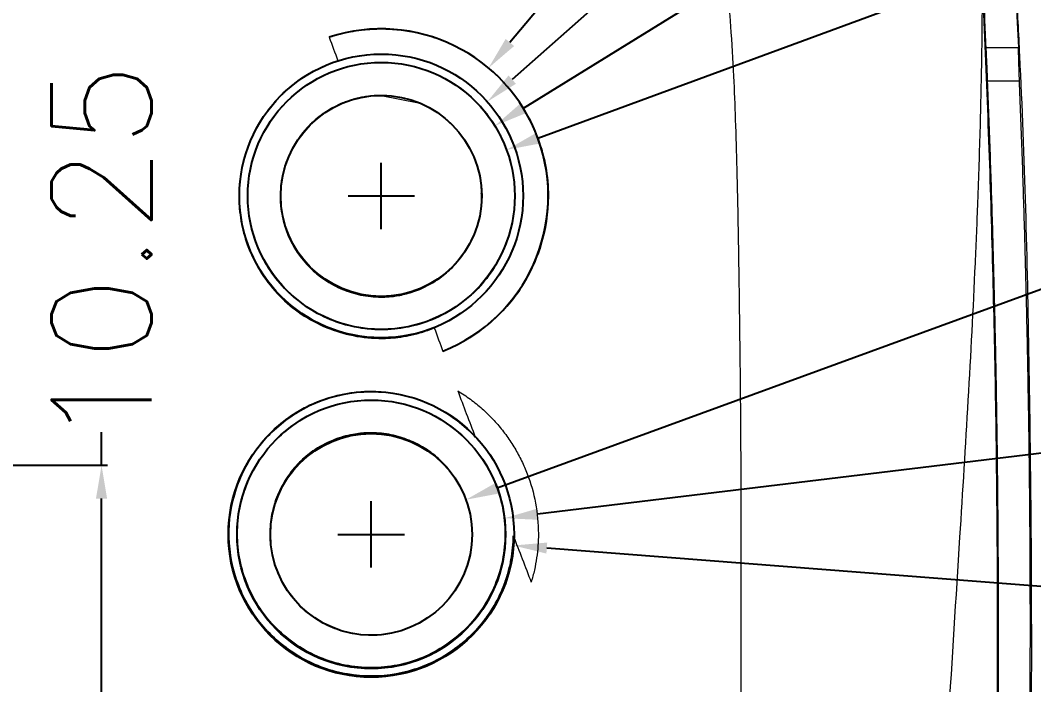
# Model space of a CAD drawing. Header units: inches. Extents: x 1424 to 4050, y 1126 to 1517.
# Drawn here: x 2903.44 to 2933.91, y 1374.34 to 1394.31 of the extents above; entities that cross this region are included whole.
import ezdxf

# ---------------------------------------------------------------- set-up
doc = ezdxf.new("R2010")
doc.units = ezdxf.units.IN
doc.header["$LTSCALE"] = 15
doc.styles.get("Standard").update_dxf_attribs({"font": 'txt', "bigfont": 'gbcbig.shx'})
doc.dimstyles.new('3', dxfattribs={"dimtxt": 3, "dimasz": 1, "dimexe": 0.18, "dimexo": 0.0625, "dimgap": 0.09, "dimtad": 0, "dimdsep": 46, "dimtxsty": 'Standard', "dimcen": 1, "dimclrd": 3, "dimclre": 3, "dimadec": 0, "dimazin": 2, "dimtfac": 1, "dimtofl": 0, "dimtmove": 0, "dimatfit": 3, "dimfxl": 1, "dimtolj": 1, "dimtzin": 0, "dimarcsym": 0})

# ---------------------------------------------------------------- blocks, each defined once
blk = doc.blocks.new('*D195')
at = {"color": 3, "lineweight": -2}
for p, q in [((2905.881, 1380.933), (2905.881, 1381.933)), ((2900.535, 1380.933), (2906.061, 1380.933)), ((2905.881, 1371.678), (2905.881, 1379.933)), ((2899.703, 1370.678), (2906.061, 1370.678))]:
    blk.add_line(p, q, dxfattribs=at)
at = {"color": 3}
for points in [[(2905.714, 1379.933), (2906.048, 1379.933), (2905.881, 1380.933)], [(2905.714, 1371.678), (2906.048, 1371.678), (2905.881, 1370.678)]]:
    blk.add_solid(points, dxfattribs=at)
at = {"layer": 'Defpoints', "color": 0}
for p in [(2900.472, 1380.933), (2905.881, 1380.933), (2899.64, 1370.678)]:
    blk.add_point(p, dxfattribs=at)
at = {"color": 0, "insert": (2905.881, 1387.273), "char_height": 3, "attachment_point": 5, "rotation": 90}
blk.add_mtext('\\A1;10.25', dxfattribs=at)
blk = doc.blocks.new('*D200')
at = {"color": 3, "lineweight": -2}
for p, q in [((2936.821, 1387.207), (2917.775, 1380.241)), ((2913.99, 1377.857), (2913.99, 1379.857)), ((2912.99, 1378.857), (2914.99, 1378.857))]:
    blk.add_line(p, q, dxfattribs=at)
at = {"color": 3}
blk.add_solid([(2917.718, 1380.398), (2917.832, 1380.085), (2916.836, 1379.898)], dxfattribs=at)
at = {"layer": 'Defpoints', "color": 0}
for p in [(2916.836, 1379.898), (2911.143, 1377.816)]:
    blk.add_point(p, dxfattribs=at)
at = {"color": 0, "insert": (2942.306, 1389.213), "char_height": 3, "attachment_point": 5, "rotation": 20.0894}
blk.add_mtext('\\A1;∅6.06', dxfattribs=at)
blk = doc.blocks.new('*D201')
at = {"color": 3, "lineweight": -2}
for p, q in [((2935.368, 1381.444), (2918.989, 1379.462)), ((2913.99, 1377.857), (2913.99, 1379.857)), ((2912.99, 1378.857), (2914.99, 1378.857))]:
    blk.add_line(p, q, dxfattribs=at)
at = {"color": 3}
blk.add_solid([(2918.969, 1379.627), (2919.009, 1379.296), (2917.996, 1379.342)], dxfattribs=at)
at = {"layer": 'Defpoints', "color": 0}
for p in [(2917.996, 1379.342), (2909.983, 1378.372)]:
    blk.add_point(p, dxfattribs=at)
at = {"color": 0, "insert": (2941.166, 1382.145), "char_height": 3, "attachment_point": 5, "rotation": 6.8991}
blk.add_mtext('\\A1;∅8.07', dxfattribs=at)
blk = doc.blocks.new('*D202')
at = {"color": 3, "lineweight": -2}
for p, q in [((2913.99, 1377.857), (2913.99, 1379.857)), ((2912.99, 1378.857), (2914.99, 1378.857)), ((2938.167, 1376.971), (2919.268, 1378.445))]:
    blk.add_line(p, q, dxfattribs=at)
at = {"color": 3}
blk.add_solid([(2919.281, 1378.611), (2919.255, 1378.279), (2918.271, 1378.523)], dxfattribs=at)
at = {"layer": 'Defpoints', "color": 0}
for p in [(2909.708, 1379.191), (2918.271, 1378.523)]:
    blk.add_point(p, dxfattribs=at)
at = {"color": 0, "insert": (2944.239, 1376.497), "char_height": 3, "attachment_point": 5, "rotation": 355.5388}
blk.add_mtext('\\A1;∅8.59', dxfattribs=at)
blk = doc.blocks.new('*D206')
at = {"color": 3, "lineweight": -2}
for p, q in [((2936.775, 1397.297), (2918.997, 1390.76)), ((2914.291, 1388.029), (2914.291, 1390.029)), ((2913.291, 1389.029), (2915.291, 1389.029))]:
    blk.add_line(p, q, dxfattribs=at)
at = {"color": 3}
blk.add_solid([(2918.939, 1390.916), (2919.054, 1390.603), (2918.058, 1390.415)], dxfattribs=at)
at = {"layer": 'Defpoints', "color": 0}
for p in [(2918.058, 1390.415), (2910.524, 1387.644)]:
    blk.add_point(p, dxfattribs=at)
at = {"color": 0, "insert": (2942.256, 1399.313), "char_height": 3, "attachment_point": 5, "rotation": 20.1893}
blk.add_mtext('\\A1;∅8.03', dxfattribs=at)
blk = doc.blocks.new('*D207')
at = {"color": 3, "lineweight": -2}
for p, q in [((2936.99, 1403.036), (2918.558, 1391.662)), ((2914.291, 1388.029), (2914.291, 1390.029)), ((2913.291, 1389.029), (2915.291, 1389.029))]:
    blk.add_line(p, q, dxfattribs=at)
at = {"color": 3}
blk.add_solid([(2918.47, 1391.804), (2918.645, 1391.52), (2917.707, 1391.137)], dxfattribs=at)
at = {"layer": 'Defpoints', "color": 0}
for p in [(2917.707, 1391.137), (2910.876, 1386.922)]:
    blk.add_point(p, dxfattribs=at)
at = {"color": 0, "insert": (2941.96, 1406.103), "char_height": 3, "attachment_point": 5, "rotation": 31.6779}
blk.add_mtext('\\A1;∅8.03', dxfattribs=at)
blk = doc.blocks.new('*D208')
at = {"color": 3, "lineweight": -2}
for p, q in [((2936.319, 1408.584), (2918.229, 1392.525)), ((2914.291, 1388.029), (2914.291, 1390.029)), ((2913.291, 1389.029), (2915.291, 1389.029))]:
    blk.add_line(p, q, dxfattribs=at)
at = {"color": 3}
blk.add_solid([(2918.118, 1392.65), (2918.34, 1392.4), (2917.481, 1391.861)], dxfattribs=at)
at = {"layer": 'Defpoints', "color": 0}
for p in [(2917.481, 1391.861), (2911.101, 1386.198)]:
    blk.add_point(p, dxfattribs=at)
at = {"color": 0, "insert": (2940.873, 1412.627), "char_height": 3, "attachment_point": 5, "rotation": 41.5956}
blk.add_mtext('\\A1;∅8.53', dxfattribs=at)
blk = doc.blocks.new('*D209')
at = {"color": 3, "lineweight": -2}
for p, q in [((2933.687, 1412.155), (2918.159, 1393.641)), ((2914.291, 1388.029), (2914.291, 1390.029)), ((2913.291, 1389.029), (2915.291, 1389.029))]:
    blk.add_line(p, q, dxfattribs=at)
at = {"color": 3}
blk.add_solid([(2918.031, 1393.748), (2918.286, 1393.534), (2917.516, 1392.875)], dxfattribs=at)
at = {"layer": 'Defpoints', "color": 0}
for p in [(2917.516, 1392.875), (2911.066, 1385.184)]:
    blk.add_point(p, dxfattribs=at)
at = {"color": 0, "insert": (2937.922, 1417.204), "char_height": 3, "attachment_point": 5, "rotation": 50.012}
blk.add_mtext('\\A1;∅10.04', dxfattribs=at)

msp = doc.modelspace()

# ---------------------------------------------------------------- linework, layer by layer
at = {"color": 7, "linetype": 'Continuous', "lineweight": 15}
for p, q in [((2933.463, 1393.495), (2933.366, 1395.26)), ((2932.466, 1393.495), (2932.468, 1393.488)), ((2932.466, 1393.495), (2933.463, 1393.495)), ((2932.468, 1393.488), (2933.456, 1393.488)), ((2933.456, 1393.488), (2933.463, 1393.495)), ((2933.48, 1392.483), (2932.512, 1392.483)), ((2914.291, 1392.051), (2914.291, 1392.038)), ((2915.415, 1391.814), (2914.291, 1392.038)), ((2914.291, 1386.008), (2914.291, 1385.989)), ((2913.99, 1381.912), (2913.99, 1381.888)), ((2913.99, 1375.858), (2913.99, 1375.826))]:
    msp.add_line(p, q, dxfattribs=at)
for centre, radius in [((2914.291, 1389.029), 4.265), ((2914.291, 1389.029), 4.014), ((2914.291, 1389.029), 3.021), ((2913.99, 1378.857), 4.294), ((2913.99, 1378.857), 4.036), ((2913.99, 1378.857), 3.031)]:
    msp.add_circle(centre, radius)
msp.add_arc((2914.291, 1389.029), 5.019, 291.6539, 108.1804)
for points, knots in [([(2923.658, 1398.602), (2923.676, 1398.588), (2923.715, 1398.559), (2923.769, 1398.507), (2923.823, 1398.446), (2923.877, 1398.377), (2923.931, 1398.299), (2923.985, 1398.212), (2924.054, 1398.09), (2924.133, 1397.928), (2924.216, 1397.725), (2924.32, 1397.416), (2924.433, 1396.977), (2924.57, 1396.269), (2924.695, 1395.309), (2924.805, 1394.046), (2924.884, 1392.69), (2924.94, 1391.262), (2924.982, 1389.774), (2925.017, 1388.133), (2925.059, 1385.57), (2925.092, 1382.624), (2925.107, 1379.332), (2925.105, 1376.295), (2925.094, 1373.097), (2925.073, 1369.964), (2925.037, 1367.15), (2924.994, 1364.824), (2924.944, 1362.785), (2924.888, 1361.119), (2924.822, 1359.633), (2924.724, 1357.97), (2924.571, 1356.202), (2924.342, 1354.762), (2924.135, 1353.994), (2924.047, 1353.718), (2923.963, 1353.49), (2923.886, 1353.304), (2923.801, 1353.131), (2923.686, 1352.929), (2923.536, 1352.715), (2923.352, 1352.54), (2923.182, 1352.439), (2923.034, 1352.388), (2922.934, 1352.388), (2922.884, 1352.388)], [0, 0, 0, 0, 0.001492, 0.003097, 0.004828, 0.006696, 0.008708, 0.010871, 0.013191, 0.017631, 0.022274, 0.02714, 0.03834, 0.051055, 0.073026, 0.09998, 0.131965, 0.159753, 0.191297, 0.227007, 0.26454, 0.354886, 0.414852, 0.474287, 0.548297, 0.61838, 0.6736, 0.727259, 0.76626, 0.803281, 0.833225, 0.860808, 0.90917, 0.946066, 0.953281, 0.959956, 0.96457, 0.968808, 0.972871, 0.97696, 0.983787, 0.989731, 0.993391, 0.996754, 1, 1, 1, 1]), ([(2933.374, 1395.26), (2933.411, 1394.587), (2933.615, 1390.856), (2933.785, 1384.057), (2933.869, 1374.87), (2933.755, 1365.699), (2933.484, 1359.597), (2933.349, 1356.555)], [0, 0, 0, 0, 0.052232, 0.289518, 0.526804, 0.76409, 1, 1, 1, 1]), ([(2930.665, 1356.663), (2930.67, 1356.93), (2930.682, 1357.595), (2930.708, 1358.786), (2930.748, 1360.364), (2930.815, 1362.501), (2930.911, 1365.002), (2931.04, 1367.768), (2931.185, 1370.502), (2931.399, 1374.188), (2931.664, 1378.325), (2931.948, 1382.899), (2932.124, 1386.253), (2932.238, 1388.988), (2932.309, 1391.172), (2932.354, 1393.289), (2932.365, 1394.654), (2932.37, 1395.203)], [0, 0, 0, 0, 0.020511, 0.050925, 0.091242, 0.141478, 0.214713, 0.283215, 0.354277, 0.425503, 0.568474, 0.676101, 0.783981, 0.832591, 0.891993, 0.956571, 1, 1, 1, 1]), ([(2932.355, 1356.615), (2932.384, 1357.253), (2932.444, 1358.531), (2932.521, 1360.45), (2932.59, 1362.372), (2932.651, 1364.297), (2932.702, 1366.225), (2932.744, 1368.156), (2932.778, 1370.09), (2932.802, 1372.027), (2932.817, 1373.966), (2932.824, 1376.567), (2932.81, 1379.818), (2932.756, 1383.708), (2932.665, 1387.568), (2932.542, 1391.397), (2932.43, 1393.938), (2932.375, 1395.204)], [0, 0, 0, 0, 0.049679, 0.099428, 0.149249, 0.199141, 0.249104, 0.299139, 0.349246, 0.399426, 0.449677, 0.500001, 0.601552, 0.702326, 0.802324, 0.901549, 1, 1, 1, 1]), ([(2932.388, 1395.242), (2932.402, 1394.951), (2932.428, 1394.369), (2932.453, 1393.786), (2932.466, 1393.495)], [0, 0, 0, 0, 0.500001, 1, 1, 1, 1]), ([(2912.725, 1393.798), (2912.783, 1393.816), (2912.912, 1393.857), (2913.127, 1393.913), (2913.383, 1393.968), (2913.753, 1394.026), (2914.174, 1394.054), (2914.841, 1394.036), (2915.608, 1393.904), (2916.636, 1393.515), (2917.633, 1392.855), (2918.494, 1391.872), (2919.007, 1390.861), (2919.264, 1389.903), (2919.361, 1388.818), (2919.202, 1387.774), (2918.838, 1386.841), (2918.473, 1386.204), (2918.003, 1385.608), (2917.597, 1385.227), (2917.26, 1384.966), (2917.008, 1384.79), (2916.631, 1384.564), (2916.322, 1384.429), (2916.147, 1384.353)], [0, 0, 0, 0, 0.011917, 0.026377, 0.043377, 0.062918, 0.099637, 0.125506, 0.193194, 0.250207, 0.338787, 0.421891, 0.499702, 0.554644, 0.611885, 0.70874, 0.755187, 0.805809, 0.851067, 0.90264, 0.914151, 0.934218, 0.962835, 1, 1, 1, 1]), ([(2932.468, 1393.488), (2932.468, 1393.486), (2932.468, 1393.483), (2932.469, 1393.464), (2932.471, 1393.434), (2932.473, 1393.391), (2932.476, 1393.336), (2932.479, 1393.268), (2932.482, 1393.195), (2932.486, 1393.113), (2932.491, 1393.013), (2932.497, 1392.875), (2932.504, 1392.694), (2932.509, 1392.557), (2932.512, 1392.483)], [0, 0, 0, 0, 0.066571, 0.134791, 0.204663, 0.276186, 0.349362, 0.424192, 0.500676, 0.558168, 0.636871, 0.736762, 0.857816, 1, 1, 1, 1]), ([(2933.48, 1392.483), (2933.479, 1392.516), (2933.476, 1392.58), (2933.473, 1392.675), (2933.47, 1392.765), (2933.467, 1392.849), (2933.464, 1392.929), (2933.462, 1393.003), (2933.46, 1393.07), (2933.458, 1393.132), (2933.456, 1393.218), (2933.454, 1393.319), (2933.453, 1393.412), (2933.454, 1393.474), (2933.455, 1393.483), (2933.456, 1393.488)], [0, 0, 0, 0, 0.062894, 0.123975, 0.183243, 0.240699, 0.296343, 0.350174, 0.402193, 0.452401, 0.500798, 0.626354, 0.751401, 0.875946, 1, 1, 1, 1]), ([(2915.886, 1385.06), (2915.355, 1384.847), (2914.781, 1384.742), (2913.637, 1384.764), (2913.068, 1384.891), (2912.024, 1385.358), (2911.55, 1385.698), (2910.772, 1386.536), (2910.468, 1387.035), (2910.079, 1388.111), (2909.995, 1388.688), (2910.058, 1389.83), (2910.206, 1390.394), (2910.711, 1391.421), (2911.067, 1391.883), (2911.933, 1392.63), (2912.442, 1392.916), (2912.987, 1393.09)], [0, 0, 0, 0, 0.125, 0.125, 0.25, 0.25, 0.375, 0.375, 0.5, 0.5, 0.625, 0.625, 0.75, 0.75, 0.875, 0.875, 1, 1, 1, 1]), ([(2912.987, 1393.09), (2912.925, 1393.07), (2912.802, 1393.029), (2912.625, 1392.958), (2912.455, 1392.883), (2912.294, 1392.803), (2912.142, 1392.719), (2911.998, 1392.631), (2911.861, 1392.542), (2911.733, 1392.45), (2911.613, 1392.357), (2911.309, 1392.106), (2910.88, 1391.652), (2910.397, 1390.879), (2910.082, 1389.996), (2909.979, 1389.09), (2910.051, 1388.276), (2910.254, 1387.515), (2910.613, 1386.77), (2911.136, 1386.083), (2911.789, 1385.512), (2912.53, 1385.09), (2913.354, 1384.819), (2914.013, 1384.74), (2914.502, 1384.749), (2914.806, 1384.775), (2915.143, 1384.83), (2915.51, 1384.92), (2915.757, 1385.012), (2915.886, 1385.06)], [0, 0, 0, 0, 0.014404, 0.028397, 0.041979, 0.05515, 0.067909, 0.080257, 0.092193, 0.103718, 0.11483, 0.125531, 0.190355, 0.250474, 0.323759, 0.392696, 0.447144, 0.50023, 0.56255, 0.625172, 0.686256, 0.750096, 0.809569, 0.874985, 0.894668, 0.917013, 0.942018, 0.969681, 1, 1, 1, 1]), ([(2914.291, 1385.003), (2914.817, 1385.003), (2915.343, 1385.108), (2916.316, 1385.51), (2916.762, 1385.808), (2917.506, 1386.553), (2917.804, 1386.998), (2918.207, 1387.971), (2918.311, 1388.497), (2918.311, 1389.549), (2918.207, 1390.075), (2917.804, 1391.048), (2917.506, 1391.493), (2916.762, 1392.238), (2916.316, 1392.536), (2915.343, 1392.938), (2914.817, 1393.043), (2913.765, 1393.043), (2913.239, 1392.938), (2912.267, 1392.536), (2911.821, 1392.238), (2911.076, 1391.493), (2910.779, 1391.048), (2910.376, 1390.075), (2910.271, 1389.549), (2910.271, 1388.497), (2910.376, 1387.971), (2910.779, 1386.998), (2911.076, 1386.553), (2911.821, 1385.808), (2912.267, 1385.51), (2913.239, 1385.108), (2913.765, 1385.003), (2914.291, 1385.003)], [0, 0, 0, 0, 0.0625, 0.0625, 0.125, 0.125, 0.1875, 0.1875, 0.25, 0.25, 0.3125, 0.3125, 0.375, 0.375, 0.4375, 0.4375, 0.5, 0.5, 0.5625, 0.5625, 0.625, 0.625, 0.6875, 0.6875, 0.75, 0.75, 0.8125, 0.8125, 0.875, 0.875, 0.9375, 0.9375, 1, 1, 1, 1]), ([(2932.512, 1392.483), (2932.539, 1391.792), (2932.592, 1390.411), (2932.658, 1388.339), (2932.715, 1386.267), (2932.761, 1384.195), (2932.797, 1382.123), (2932.822, 1380.051), (2932.836, 1377.979), (2932.841, 1375.907), (2932.834, 1373.835), (2932.818, 1371.764), (2932.791, 1369.692), (2932.753, 1367.62), (2932.705, 1365.548), (2932.646, 1363.476), (2932.578, 1361.404), (2932.524, 1360.023), (2932.496, 1359.332)], [0, 0, 0, 0, 0.062529, 0.125047, 0.187555, 0.250055, 0.312548, 0.375037, 0.437522, 0.500005, 0.562489, 0.624973, 0.687461, 0.749953, 0.812452, 0.874958, 0.937473, 1, 1, 1, 1]), ([(2933.464, 1359.332), (2933.491, 1360.023), (2933.546, 1361.404), (2933.614, 1363.476), (2933.672, 1365.548), (2933.72, 1367.62), (2933.758, 1369.692), (2933.785, 1371.764), (2933.802, 1373.835), (2933.808, 1375.907), (2933.804, 1377.979), (2933.789, 1380.051), (2933.764, 1382.123), (2933.728, 1384.195), (2933.682, 1386.267), (2933.626, 1388.339), (2933.56, 1390.411), (2933.507, 1391.792), (2933.48, 1392.483)], [0, 0, 0, 0, 0.062526, 0.125042, 0.187548, 0.250047, 0.312539, 0.375027, 0.437511, 0.499995, 0.562478, 0.624963, 0.687452, 0.749945, 0.812445, 0.874953, 0.937471, 1, 1, 1, 1]), ([(2914.291, 1392.051), (2914.234, 1392.05), (2914.119, 1392.049), (2913.948, 1392.034), (2913.779, 1392.011), (2913.612, 1391.978), (2913.447, 1391.935), (2913.285, 1391.884), (2912.997, 1391.775), (2912.594, 1391.561), (2912.064, 1391.128), (2911.606, 1390.521), (2911.314, 1389.775), (2911.203, 1388.869), (2911.409, 1387.827), (2911.973, 1386.988), (2912.586, 1386.484), (2913.021, 1386.251), (2913.391, 1386.118), (2913.675, 1386.045), (2913.977, 1385.997), (2914.185, 1385.991), (2914.291, 1385.989)], [0, 0, 0, 0, 0.018072, 0.036089, 0.054054, 0.071968, 0.089832, 0.107649, 0.125419, 0.186977, 0.250533, 0.339986, 0.423317, 0.500428, 0.625337, 0.749289, 0.810549, 0.874358, 0.903742, 0.934468, 0.966551, 1, 1, 1, 1]), ([(2914.291, 1385.989), (2914.341, 1385.989), (2914.447, 1385.991), (2914.615, 1386.005), (2914.802, 1386.031), (2915.005, 1386.073), (2915.224, 1386.135), (2915.59, 1386.271), (2916.011, 1386.506), (2916.472, 1386.899), (2916.826, 1387.336), (2917.196, 1388.037), (2917.392, 1389.019), (2917.195, 1390.008), (2916.822, 1390.708), (2916.45, 1391.165), (2915.99, 1391.548), (2915.562, 1391.78), (2915.198, 1391.914), (2914.921, 1391.987), (2914.616, 1392.04), (2914.402, 1392.047), (2914.291, 1392.051)], [0, 0, 0, 0, 0.015767, 0.033577, 0.053426, 0.075314, 0.099242, 0.12521, 0.19869, 0.250284, 0.31616, 0.375398, 0.499915, 0.624404, 0.686195, 0.749439, 0.809702, 0.874454, 0.902237, 0.932409, 0.96499, 1, 1, 1, 1]), ([(2914.291, 1386.008), (2914.688, 1386.054), (2915.482, 1386.146), (2916.489, 1386.848), (2917.135, 1387.841), (2917.345, 1388.665), (2917.3, 1389.084), (2917.297, 1389.114)], [0, 0, 0, 0, 0.247797, 0.495164, 0.739919, 0.980768, 1, 1, 1, 1]), ([(2917.117, 1381.782), (2917.07, 1381.831), (2916.975, 1381.93), (2916.823, 1382.071), (2916.663, 1382.207), (2916.494, 1382.336), (2916.317, 1382.458), (2916.131, 1382.573), (2915.797, 1382.756), (2915.272, 1382.973), (2914.577, 1383.129), (2913.829, 1383.17), (2913.011, 1383.074), (2912.283, 1382.826), (2911.425, 1382.357), (2910.557, 1381.586), (2909.854, 1380.297), (2909.651, 1379.071), (2909.743, 1378.08), (2910.02, 1377.102), (2910.674, 1376.006), (2911.646, 1375.215), (2912.555, 1374.805), (2913.257, 1374.625), (2914.001, 1374.563), (2914.737, 1374.629), (2915.464, 1374.828), (2916.147, 1375.148), (2916.75, 1375.575), (2917.277, 1376.104), (2917.694, 1376.695), (2917.96, 1377.258), (2918.111, 1377.723), (2918.194, 1378.088), (2918.247, 1378.452), (2918.256, 1378.695), (2918.26, 1378.815)], [0, 0, 0, 0, 0.008598, 0.017319, 0.026166, 0.035138, 0.044237, 0.053462, 0.062814, 0.092578, 0.125354, 0.153115, 0.187897, 0.230104, 0.250426, 0.312765, 0.375103, 0.433551, 0.466911, 0.500037, 0.561081, 0.624649, 0.654902, 0.687187, 0.716368, 0.749727, 0.780972, 0.812277, 0.845795, 0.874834, 0.907359, 0.937393, 0.953544, 0.96936, 0.984844, 1, 1, 1, 1]), ([(2918.26, 1378.815), (2918.254, 1378.323), (2918.162, 1377.834), (2917.817, 1376.914), (2917.564, 1376.484), (2916.929, 1375.735), (2916.546, 1375.416), (2915.694, 1374.925), (2915.226, 1374.755), (2914.259, 1374.582), (2913.76, 1374.579), (2912.792, 1374.743), (2912.322, 1374.91), (2911.466, 1375.392), (2911.08, 1375.707), (2910.437, 1376.45), (2910.181, 1376.878), (2909.828, 1377.795), (2909.731, 1378.284), (2909.708, 1379.266), (2909.783, 1379.759), (2910.094, 1380.691), (2910.33, 1381.129), (2910.938, 1381.901), (2911.309, 1382.234), (2912.142, 1382.755), (2912.604, 1382.943), (2913.564, 1383.151), (2914.062, 1383.171), (2915.036, 1383.043), (2915.512, 1382.893), (2916.385, 1382.443), (2916.782, 1382.142), (2917.117, 1381.782)], [0, 0, 0, 0, 0.0625, 0.0625, 0.125, 0.125, 0.1875, 0.1875, 0.25, 0.25, 0.3125, 0.3125, 0.375, 0.375, 0.4375, 0.4375, 0.5, 0.5, 0.5625, 0.5625, 0.625, 0.625, 0.6875, 0.6875, 0.75, 0.75, 0.8125, 0.8125, 0.875, 0.875, 0.9375, 0.9375, 1, 1, 1, 1]), ([(2916.589, 1383.173), (2916.654, 1383.132), (2916.784, 1383.052), (2916.971, 1382.92), (2917.151, 1382.781), (2917.323, 1382.635), (2917.488, 1382.482), (2917.645, 1382.323), (2917.794, 1382.158), (2917.935, 1381.987), (2918.067, 1381.812), (2918.191, 1381.631), (2918.307, 1381.447), (2918.413, 1381.259), (2918.511, 1381.068), (2918.6, 1380.874), (2918.769, 1380.461), (2918.958, 1379.798), (2919.026, 1379.062), (2919.006, 1378.511), (2918.966, 1378.148), (2918.901, 1377.782), (2918.834, 1377.542), (2918.8, 1377.421)], [0, 0, 0, 0, 0.034792, 0.069369, 0.103731, 0.137882, 0.171821, 0.205552, 0.239076, 0.272394, 0.305509, 0.338423, 0.371137, 0.403654, 0.435975, 0.468102, 0.500038, 0.637397, 0.777545, 0.831732, 0.886866, 0.942953, 1, 1, 1, 1]), ([(2916.589, 1383.173), (2916.675, 1382.944), (2916.851, 1382.48), (2917.027, 1382.017), (2917.117, 1381.782)], [0, 0, 0, 0, 0.49354, 1, 1, 1, 1]), ([(2913.99, 1374.853), (2914.516, 1374.853), (2915.042, 1374.957), (2916.014, 1375.36), (2916.46, 1375.658), (2917.204, 1376.402), (2917.502, 1376.848), (2917.905, 1377.82), (2918.01, 1378.346), (2918.01, 1379.399), (2917.905, 1379.925), (2917.502, 1380.897), (2917.204, 1381.343), (2916.46, 1382.087), (2916.014, 1382.385), (2915.042, 1382.788), (2914.516, 1382.893), (2913.463, 1382.893), (2912.937, 1382.788), (2911.965, 1382.385), (2911.519, 1382.087), (2910.775, 1381.343), (2910.477, 1380.897), (2910.074, 1379.925), (2909.97, 1379.399), (2909.97, 1378.346), (2910.074, 1377.82), (2910.477, 1376.848), (2910.775, 1376.402), (2911.519, 1375.658), (2911.965, 1375.36), (2912.937, 1374.957), (2913.463, 1374.853), (2913.99, 1374.853)], [0, 0, 0, 0, 0.0625, 0.0625, 0.125, 0.125, 0.1875, 0.1875, 0.25, 0.25, 0.3125, 0.3125, 0.375, 0.375, 0.4375, 0.4375, 0.5, 0.5, 0.5625, 0.5625, 0.625, 0.625, 0.6875, 0.6875, 0.75, 0.75, 0.8125, 0.8125, 0.875, 0.875, 0.9375, 0.9375, 1, 1, 1, 1]), ([(2913.99, 1381.912), (2913.945, 1381.912), (2913.839, 1381.911), (2913.653, 1381.897), (2913.416, 1381.863), (2913.13, 1381.797), (2912.719, 1381.654), (2912.264, 1381.405), (2911.797, 1381.015), (2911.432, 1380.566), (2911.148, 1380.032), (2910.977, 1379.464), (2910.9, 1378.669), (2911.096, 1377.674), (2911.6, 1376.922), (2912.024, 1376.535), (2912.241, 1376.368), (2912.482, 1376.216), (2912.746, 1376.083), (2913.031, 1375.973), (2913.336, 1375.89), (2913.657, 1375.836), (2913.878, 1375.83), (2913.99, 1375.826)], [0, 0, 0, 0, 0.013876, 0.033356, 0.05843, 0.089091, 0.125335, 0.195044, 0.250381, 0.315472, 0.37544, 0.43911, 0.500478, 0.624993, 0.749228, 0.776526, 0.805177, 0.835005, 0.865902, 0.897852, 0.930855, 0.964909, 1, 1, 1, 1]), ([(2913.99, 1375.826), (2914.034, 1375.827), (2914.142, 1375.829), (2914.329, 1375.844), (2914.565, 1375.879), (2914.848, 1375.947), (2915.262, 1376.093), (2915.713, 1376.343), (2916.172, 1376.733), (2916.532, 1377.175), (2916.818, 1377.713), (2916.987, 1378.284), (2917.048, 1378.948), (2916.954, 1379.667), (2916.647, 1380.407), (2916.226, 1380.957), (2915.783, 1381.336), (2915.436, 1381.551), (2915.127, 1381.693), (2914.866, 1381.785), (2914.588, 1381.855), (2914.294, 1381.902), (2914.092, 1381.909), (2913.99, 1381.912)], [0, 0, 0, 0, 0.014121, 0.033796, 0.058939, 0.08946, 0.125239, 0.196972, 0.250202, 0.314051, 0.375194, 0.440974, 0.500169, 0.583954, 0.666676, 0.749609, 0.799304, 0.849624, 0.87756, 0.90644, 0.936493, 0.967704, 1, 1, 1, 1])]:
    msp.add_open_spline(points, degree=3, knots=knots, dxfattribs=at)
for points in [[(2912.725, 1393.798), (2912.812, 1393.562), (2912.899, 1393.326), (2912.987, 1393.09)], [(2915.886, 1385.06), (2915.973, 1384.825), (2916.06, 1384.589), (2916.147, 1384.353)], [(2918.26, 1378.815), (2918.441, 1378.35), (2918.621, 1377.885), (2918.8, 1377.421)]]:
    msp.add_open_spline(points, degree=3, dxfattribs=at)

# ---------------------------------------------------------------- dimensions: what is measured, and where the dimension line sits
for p1, p2, picture, middle in [((2911.066, 1385.184), (2917.516, 1392.875), '*D209', (2937.922, 1417.204)), ((2911.101, 1386.198), (2917.481, 1391.861), '*D208', (2940.873, 1412.627)), ((2910.876, 1386.922), (2917.707, 1391.137), '*D207', (2941.96, 1406.103)), ((2910.524, 1387.644), (2918.058, 1390.415), '*D206', (2942.256, 1399.313)), ((2911.143, 1377.816), (2916.836, 1379.898), '*D200', (2942.306, 1389.213)), ((2909.983, 1378.372), (2917.996, 1379.342), '*D201', (2941.166, 1382.145)), ((2909.708, 1379.191), (2918.271, 1378.523), '*D202', (2944.239, 1376.497))]:
    dim = msp.add_diameter_dim_2p(p1=p1, p2=p2, dimstyle='3')
    dim.commit()
    dim.dimension.update_dxf_attribs({"geometry": picture, "text_midpoint": middle, "dimtype": 163})
dim = msp.add_linear_dim(base=(2905.8811, 1380.9325), p1=(2899.6404, 1370.6783), p2=(2900.4724, 1380.9325), angle=90, dimstyle='3')
dim.commit()
dim.dimension.update_dxf_attribs({"geometry": '*D195', "text_midpoint": (2905.8811, 1387.2725)})

doc.saveas('drawing.dxf')
